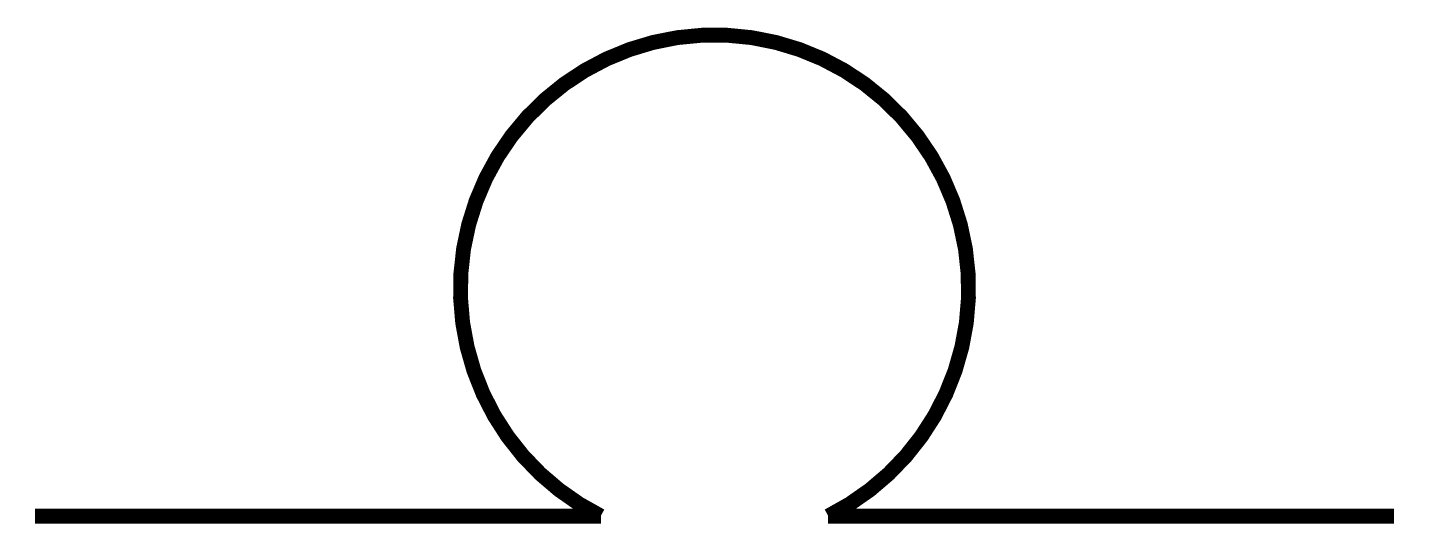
# Model space of a CAD drawing. Extents: x -0.2 to 46, y -0.3 to 16.5.
import ezdxf

# ---------------------------------------------------------------- set-up
doc = ezdxf.new("R2010")
doc.units = 0
doc.linetypes.add('CONTINUOUS1', pattern=[0])
doc.layers.add('003_THICK', color=7, linetype='CONTINUOUS1')

msp = doc.modelspace()

# ---------------------------------------------------------------- linework, layer by layer
at = {"layer": '003_THICK', "const_width": 0.5}
msp.add_lwpolyline([(26.707, 0, 4.23606), (19.055, 0, 4.23606)], format="xyb", dxfattribs=at)
for points in [[(19.055, 0), (0, 0)], [(26.707, 0), (45.762, 0)]]:
    msp.add_lwpolyline(points, dxfattribs=at)

doc.saveas('drawing.dxf')
